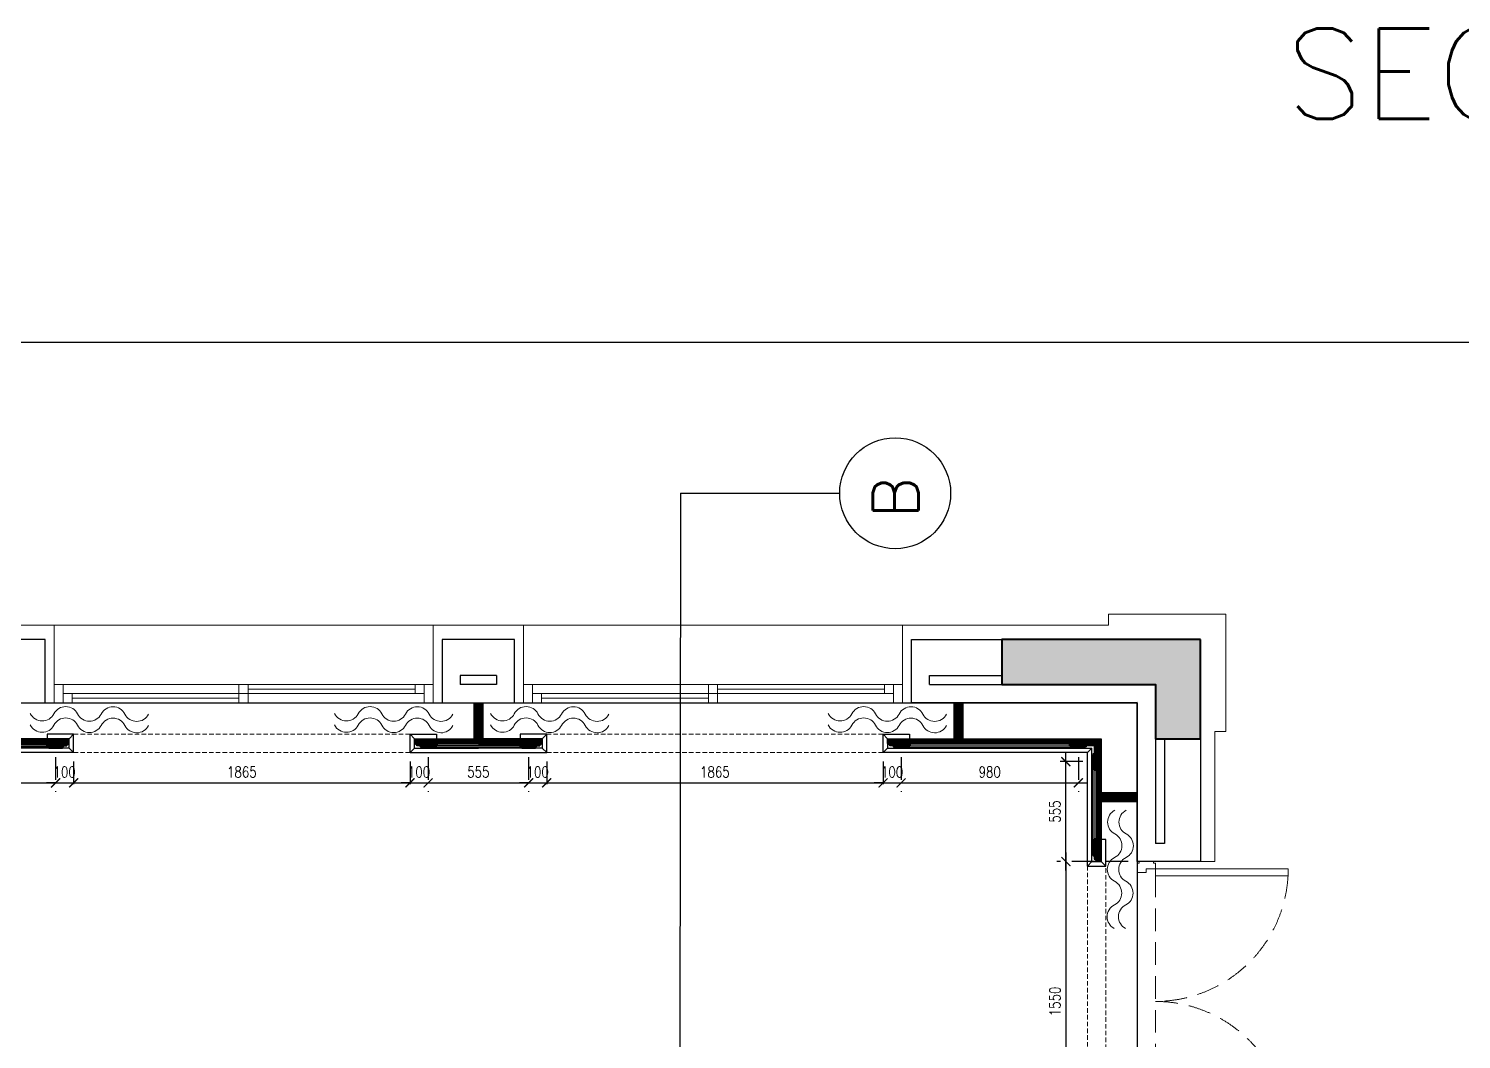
# Model space of a CAD drawing. Header units: inches. Extents: x -12478 to 399182, y -16583 to 525552.
# Drawn here: x 53648 to 61584, y 10480 to 16078 of the extents above; entities that cross this region are included whole.
import ezdxf

# ---------------------------------------------------------------- set-up
doc = ezdxf.new("R2010")
doc.units = ezdxf.units.IN
doc.header["$LTSCALE"] = 1000
doc.header["$MEASUREMENT"] = 0
for name, pattern in [('ACAD_ISO04W100', [30, 24, -3, 0, -3]), ('HIDDEN', [0.375, 0.25, -0.125]), ('HIDDEN2', [0.1875, 0.125, -0.0625])]:
    doc.linetypes.add(name, pattern=pattern)
for name, color, linetype in [('8', 8, 'Continuous'), ('A-DIM', 9, 'Continuous'), ('A-TEXT', 7, 'Continuous'), ('A-WALL', 7, 'Continuous'), ('Layer1', 1, 'Continuous')]:
    doc.layers.add(name, color=color, linetype=linetype)
for name, color, linetype, lineweight in [('A-DOOR', 134, 'Continuous', 18), ('A-GLAZ', 134, 'Continuous', 18), ('A-WALL-TILE', 8, 'Continuous', 9), ('Sanitaire', 253, 'Continuous', 0), ('Wood treillis', 111, 'Continuous', 0), ('XREF-V2-GF_COLS$0$A-COLS', 5, 'Continuous', 40), ('XREF-V2-GF_COLS$0$A-COLS-PATT', 252, 'Continuous', 20)]:
    doc.layers.add(name, color=color, linetype=linetype, lineweight=lineweight)
doc.layers.add('Stone-GRG', color=7, linetype='Continuous', lineweight=0, true_color=0xfff2cc)
doc.styles.add('ROMANS', font='romans', dxfattribs={"height": 0.2})
doc.styles.add('STYL-CONCEPT', font='romans.shx')
doc.styles.add('ZZ-Dim All', font='romans.shx', dxfattribs={"width": 0.8})
doc.dimstyles.new('DIM-100', dxfattribs={"dimscale": 50, "dimtxt": 1.25, "dimasz": 1, "dimexe": 1, "dimexo": 1, "dimgap": 0.6, "dimtad": 1, "dimdec": 0, "dimrnd": 5, "dimdsep": 46, "dimtxsty": 'ZZ-Dim All', "dimblk1": 'ARCHTICK', "dimblk2": 'ARCHTICK', "dimsah": 1, "dimcen": 1, "dimdle": 1, "dimclrd": 256, "dimclre": 8, "dimclrt": 256, "dimazin": 2, "dimtfac": 1, "dimtdec": 0, "dimtix": 1, "dimtmove": 2, "dimatfit": 2, "dimfxl": 0.1, "dimtolj": 1, "dimtzin": 0, "dimlwd": -1, "dimlwe": -1, "dimarcsym": 0})
pattern_1 = [(45, (46791.7163, 0), (-1.76776695, 1.76776695), [])]

# ---------------------------------------------------------------- blocks, each defined once
blk = doc.blocks.new('DR - 1550')
at = {"color": 253, "linetype": 'HIDDEN2'}
for p, q in [((40, 100), (1510, 100)), ((60, 0), (1490, 0))]:
    blk.add_line(p, q, dxfattribs=at)
for points in [[(40, 100), (40, 835), (80, 835), (80, 100), (40, 100)], [(1510, 100), (1510, 835), (1470, 835), (1470, 100), (1510, 100)]]:
    blk.add_lwpolyline(points)
for points in [[(0, 90), (10, 90), (10, 100), (40, 100), (40, 50), (60, 50), (60, 0), (10, 0), (10, 10), (0, 10)], [(1550, 90), (1540, 90), (1540, 100), (1510, 100), (1510, 50), (1490, 50), (1490, 0), (1540, 0), (1540, 10), (1550, 10)]]:
    blk.add_lwpolyline(points, close=True)
at = {"linetype": 'HIDDEN2'}
for centre, start, end in [((37.8, 99.1), 0.07307, 86.55756), ((1512.2, 99.1), 93.44244, 179.92693)]:
    blk.add_arc(centre, 737.2, start, end, dxfattribs=at)
blk = doc.blocks.new('A$Cb2b8bae5')
at = {"layer": 'Sanitaire', "color": 1}
for centre, start, end in [((9.1, 589.8), 296.56054, 62.84035), ((72, 589.8), 296.56054, 62.84035), ((74.8, 458.4), 116.56054, 242.84035), ((137.7, 458.4), 116.56054, 242.84035), ((7.8, 327.7), 296.56054, 62.84035), ((70.7, 327.7), 296.56054, 62.84035), ((73.4, 196.4), 116.56054, 242.84035), ((136.3, 196.4), 116.56054, 242.84035), ((6.4, 65.7), 296.56054, 62.84035), ((69.3, 65.7), 296.56054, 62.84035)]:
    blk.add_arc(centre, 73.4, start, end, dxfattribs=at)
blk = doc.blocks.new('A$C8bfe83ef')
at = {"layer": 'Wood treillis', "color": 0}
for p, q in [((0, 136.6, 0), (0, 0, 0)), ((0, 0, 0), (136.6, 0, 0))]:
    blk.add_line(p, q, dxfattribs=at)
at = {"layer": 'Wood treillis', "color": 0, "lineweight": -2, "elevation": 0}
blk.add_lwpolyline([(0, 136.6), (29.2, 136.6), (29.2, 176.6), (39.2, 176.6), (39.2, 171.6, -0.414214), (46.7, 164.1), (51.7, 164.1), (51.7, 89.1), (46.7, 89.1, -0.414214), (39.2, 81.6), (39.2, 76.6), (39.2, 76.6), (39.2, 39.2), (76.6, 39.2), (76.6, 39.2), (81.6, 39.2, -0.414214), (89.1, 46.7), (89.1, 51.7), (164.1, 51.7), (164.1, 46.7, -0.414214), (171.6, 39.2), (176.6, 39.2), (176.6, 29.2), (136.6, 29.2), (136.6, 0)], format="xyb", dxfattribs=at)
blk = doc.blocks.new('_ARCHTICK')
at = {"color": 0, "linetype": 'ByBlock', "const_width": 0.15}
blk.add_lwpolyline([(-0.5, -0.5), (0.5, 0.5)], dxfattribs=at)
blk = doc.blocks.new('*D424')
at = {"layer": 'A-DIM', "transparency": 16777216}
blk.add_line((59393.5, 11514.6), (59393.5, 9864.4), dxfattribs=at)
at = {"layer": 'A-DIM', "color": 8, "linetype": 'HIDDEN2', "transparency": 16777216}
for p, q in [((59739.3, 11464.6), (59343.5, 11464.6)), ((59739.3, 9914.4), (59343.5, 9914.4))]:
    blk.add_line(p, q, dxfattribs=at)
at = {"layer": 'Defpoints', "color": 0, "transparency": 16777216}
for p in [(59789.3, 11464.6, 0), (59393.5, 9914.4), (59789.3, 9914.4, 0)]:
    blk.add_point(p, dxfattribs=at)
at = {"layer": 'A-DIM', "transparency": 16777216, "xscale": 50, "yscale": 50, "zscale": 50}
for p, rotation in [((59393.5, 11464.6), 90), ((59393.5, 9914.4), 270)]:
    blk.add_blockref('_ARCHTICK', p, dxfattribs=dict(at, rotation=rotation))
at = {"layer": 'A-DIM', "color": 3, "transparency": 16777216, "insert": (59333.5, 10689.5), "char_height": 60, "attachment_point": 5, "rotation": 90, "style": 'ZZ-Dim All'}
blk.add_mtext('\\A1;1550', dxfattribs=at)
blk = doc.blocks.new('*D428')
at = {"layer": 'A-DIM', "transparency": 16777216}
blk.add_line((59393.5, 11414.6), (59393.5, 12067.9), dxfattribs=at)
at = {"layer": 'A-DIM', "color": 8, "linetype": 'HIDDEN2', "transparency": 16777216}
for p, q in [((59487.6, 12017.9), (59343.5, 12017.9)), ((59739.3, 11464.6), (59343.5, 11464.6))]:
    blk.add_line(p, q, dxfattribs=at)
at = {"layer": 'Defpoints', "color": 0, "transparency": 16777216}
for p in [(59393.5, 12017.9), (59537.6, 12017.9, 0), (59789.3, 11464.6, 0)]:
    blk.add_point(p, dxfattribs=at)
at = {"layer": 'A-DIM', "transparency": 16777216, "xscale": 50, "yscale": 50, "zscale": 50}
for p, rotation in [((59393.5, 12017.9), 90), ((59393.5, 11464.6), 270)]:
    blk.add_blockref('_ARCHTICK', p, dxfattribs=dict(at, rotation=rotation))
at = {"layer": 'A-DIM', "color": 3, "transparency": 16777216, "insert": (59333.5, 11741.2), "char_height": 60, "attachment_point": 5, "rotation": 90, "style": 'ZZ-Dim All'}
blk.add_mtext('\\A1;555', dxfattribs=at)
blk = doc.blocks.new('*D449')
at = {"layer": 'A-DIM', "color": 8, "linetype": 'HIDDEN2', "transparency": 16777216}
for p, q in [((53240.2, 12042.7), (53240.2, 11850)), ((53797.2, 12042.7), (53797.2, 11850))]:
    blk.add_line(p, q, dxfattribs=at)
at = {"layer": 'A-DIM', "transparency": 16777216}
blk.add_line((53190.2, 11900), (53847.2, 11900), dxfattribs=at)
at = {"layer": 'Defpoints', "color": 0, "transparency": 16777216}
for p in [(53240.2, 12092.7), (53797.2, 12092.7, 0), (53797.2, 11900)]:
    blk.add_point(p, dxfattribs=at)
at = {"layer": 'A-DIM', "transparency": 16777216, "xscale": 50, "yscale": 50, "zscale": 50, "rotation": 180}
blk.add_blockref('_ARCHTICK', (53240.2, 11900), dxfattribs=at)
at = {"layer": 'A-DIM', "transparency": 16777216, "xscale": 50, "yscale": 50, "zscale": 50}
blk.add_blockref('_ARCHTICK', (53797.2, 11900), dxfattribs=at)
at = {"layer": 'A-DIM', "color": 3, "transparency": 16777216, "insert": (53518.7, 11960), "char_height": 60, "attachment_point": 5, "style": 'ZZ-Dim All'}
blk.add_mtext('\\A1;555', dxfattribs=at)
blk = doc.blocks.new('*D450')
at = {"layer": 'A-DIM', "color": 8, "linetype": 'HIDDEN2', "transparency": 16777216}
for p, q in [((53797.2, 12042.7), (53797.2, 11850)), ((53897.2, 12017.7), (53897.2, 11850))]:
    blk.add_line(p, q, dxfattribs=at)
at = {"layer": 'A-DIM', "transparency": 16777216}
for p, q in [((53797.2, 11900), (53747.2, 11900)), ((53797.2, 11900), (53897.2, 11900)), ((53897.2, 11900), (53947.2, 11900))]:
    blk.add_line(p, q, dxfattribs=at)
at = {"layer": 'Defpoints', "color": 0, "transparency": 16777216}
for p in [(53797.2, 12092.7, 0), (53897.2, 12067.7), (53897.2, 11900)]:
    blk.add_point(p, dxfattribs=at)
at = {"layer": 'A-DIM', "transparency": 16777216, "xscale": 50, "yscale": 50, "zscale": 50}
blk.add_blockref('_ARCHTICK', (53797.2, 11900), dxfattribs=at)
at = {"layer": 'A-DIM', "transparency": 16777216, "xscale": 50, "yscale": 50, "zscale": 50, "rotation": 180}
blk.add_blockref('_ARCHTICK', (53897.2, 11900), dxfattribs=at)
at = {"layer": 'A-DIM', "color": 3, "transparency": 16777216, "insert": (53847.2, 11960), "char_height": 60, "attachment_point": 5, "style": 'ZZ-Dim All'}
blk.add_mtext('\\A1;100', dxfattribs=at)
blk = doc.blocks.new('*D451')
at = {"layer": 'A-DIM', "color": 8, "linetype": 'HIDDEN2', "transparency": 16777216}
for p, q in [((53897.2, 12017.7), (53897.2, 11850)), ((55760.6, 12017.7), (55760.6, 11850))]:
    blk.add_line(p, q, dxfattribs=at)
at = {"layer": 'A-DIM', "transparency": 16777216}
blk.add_line((53847.2, 11900), (55810.6, 11900), dxfattribs=at)
at = {"layer": 'Defpoints', "color": 0, "transparency": 16777216}
for p in [(53897.2, 12067.7), (55760.6, 12067.7), (55760.6, 11900)]:
    blk.add_point(p, dxfattribs=at)
at = {"layer": 'A-DIM', "transparency": 16777216, "xscale": 50, "yscale": 50, "zscale": 50, "rotation": 180}
blk.add_blockref('_ARCHTICK', (53897.2, 11900), dxfattribs=at)
at = {"layer": 'A-DIM', "transparency": 16777216, "xscale": 50, "yscale": 50, "zscale": 50}
blk.add_blockref('_ARCHTICK', (55760.6, 11900), dxfattribs=at)
at = {"layer": 'A-DIM', "color": 3, "transparency": 16777216, "insert": (54828.9, 11960), "char_height": 60, "attachment_point": 5, "style": 'ZZ-Dim All'}
blk.add_mtext('\\A1;1865', dxfattribs=at)
blk = doc.blocks.new('*D452')
at = {"layer": 'A-DIM', "color": 8, "linetype": 'HIDDEN2', "transparency": 16777216}
for p, q in [((55760.6, 12017.7), (55760.6, 11850)), ((55860.6, 12042.7), (55860.6, 11850))]:
    blk.add_line(p, q, dxfattribs=at)
at = {"layer": 'A-DIM', "transparency": 16777216}
for p, q in [((55760.6, 11900), (55710.6, 11900)), ((55760.6, 11900), (55860.6, 11900)), ((55860.6, 11900), (55910.6, 11900))]:
    blk.add_line(p, q, dxfattribs=at)
at = {"layer": 'Defpoints', "color": 0, "transparency": 16777216}
for p in [(55760.6, 12067.7), (55860.6, 12092.7), (55860.6, 11900)]:
    blk.add_point(p, dxfattribs=at)
at = {"layer": 'A-DIM', "transparency": 16777216, "xscale": 50, "yscale": 50, "zscale": 50}
blk.add_blockref('_ARCHTICK', (55760.6, 11900), dxfattribs=at)
at = {"layer": 'A-DIM', "transparency": 16777216, "xscale": 50, "yscale": 50, "zscale": 50, "rotation": 180}
blk.add_blockref('_ARCHTICK', (55860.6, 11900), dxfattribs=at)
at = {"layer": 'A-DIM', "color": 3, "transparency": 16777216, "insert": (55810.6, 11960), "char_height": 60, "attachment_point": 5, "style": 'ZZ-Dim All'}
blk.add_mtext('\\A1;100', dxfattribs=at)
blk = doc.blocks.new('*D453')
at = {"layer": 'A-DIM', "color": 8, "linetype": 'HIDDEN2', "transparency": 16777216}
for p, q in [((55860.6, 12042.7), (55860.6, 11850)), ((56417.6, 12042.7), (56417.6, 11850))]:
    blk.add_line(p, q, dxfattribs=at)
at = {"layer": 'A-DIM', "transparency": 16777216}
blk.add_line((55810.6, 11900), (56467.6, 11900), dxfattribs=at)
at = {"layer": 'Defpoints', "color": 0, "transparency": 16777216}
for p in [(55860.6, 12092.7), (56417.6, 12092.7, 0), (56417.6, 11900)]:
    blk.add_point(p, dxfattribs=at)
at = {"layer": 'A-DIM', "transparency": 16777216, "xscale": 50, "yscale": 50, "zscale": 50, "rotation": 180}
blk.add_blockref('_ARCHTICK', (55860.6, 11900), dxfattribs=at)
at = {"layer": 'A-DIM', "transparency": 16777216, "xscale": 50, "yscale": 50, "zscale": 50}
blk.add_blockref('_ARCHTICK', (56417.6, 11900), dxfattribs=at)
at = {"layer": 'A-DIM', "color": 3, "transparency": 16777216, "insert": (56139.1, 11960), "char_height": 60, "attachment_point": 5, "style": 'ZZ-Dim All'}
blk.add_mtext('\\A1;555', dxfattribs=at)
blk = doc.blocks.new('*D454')
at = {"layer": 'A-DIM', "color": 8, "linetype": 'HIDDEN2', "transparency": 16777216}
for p, q in [((56417.6, 12042.7), (56417.6, 11850)), ((56517.6, 12017.7), (56517.6, 11850))]:
    blk.add_line(p, q, dxfattribs=at)
at = {"layer": 'A-DIM', "transparency": 16777216}
for p, q in [((56417.6, 11900), (56367.6, 11900)), ((56417.6, 11900), (56517.6, 11900)), ((56517.6, 11900), (56567.6, 11900))]:
    blk.add_line(p, q, dxfattribs=at)
at = {"layer": 'Defpoints', "color": 0, "transparency": 16777216}
for p in [(56417.6, 12092.7, 0), (56517.6, 12067.7), (56517.6, 11900)]:
    blk.add_point(p, dxfattribs=at)
at = {"layer": 'A-DIM', "transparency": 16777216, "xscale": 50, "yscale": 50, "zscale": 50}
blk.add_blockref('_ARCHTICK', (56417.6, 11900), dxfattribs=at)
at = {"layer": 'A-DIM', "transparency": 16777216, "xscale": 50, "yscale": 50, "zscale": 50, "rotation": 180}
blk.add_blockref('_ARCHTICK', (56517.6, 11900), dxfattribs=at)
at = {"layer": 'A-DIM', "color": 3, "transparency": 16777216, "insert": (56467.6, 11960), "char_height": 60, "attachment_point": 5, "style": 'ZZ-Dim All'}
blk.add_mtext('\\A1;100', dxfattribs=at)
blk = doc.blocks.new('*D455')
at = {"layer": 'A-DIM', "color": 8, "linetype": 'HIDDEN2', "transparency": 16777216}
for p, q in [((56517.6, 12017.7), (56517.6, 11850)), ((58380.9, 12017.7), (58380.9, 11850))]:
    blk.add_line(p, q, dxfattribs=at)
at = {"layer": 'A-DIM', "transparency": 16777216}
blk.add_line((56467.6, 11900), (58430.9, 11900), dxfattribs=at)
at = {"layer": 'Defpoints', "color": 0, "transparency": 16777216}
for p in [(56517.6, 12067.7), (58380.9, 12067.7), (58380.9, 11900)]:
    blk.add_point(p, dxfattribs=at)
at = {"layer": 'A-DIM', "transparency": 16777216, "xscale": 50, "yscale": 50, "zscale": 50, "rotation": 180}
blk.add_blockref('_ARCHTICK', (56517.6, 11900), dxfattribs=at)
at = {"layer": 'A-DIM', "transparency": 16777216, "xscale": 50, "yscale": 50, "zscale": 50}
blk.add_blockref('_ARCHTICK', (58380.9, 11900), dxfattribs=at)
at = {"layer": 'A-DIM', "color": 3, "transparency": 16777216, "insert": (57449.3, 11960), "char_height": 60, "attachment_point": 5, "style": 'ZZ-Dim All'}
blk.add_mtext('\\A1;1865', dxfattribs=at)
blk = doc.blocks.new('*D456')
at = {"layer": 'A-DIM', "color": 8, "linetype": 'HIDDEN2', "transparency": 16777216}
for p, q in [((58380.9, 12017.7), (58380.9, 11850)), ((58480.9, 12042.7), (58480.9, 11850))]:
    blk.add_line(p, q, dxfattribs=at)
at = {"layer": 'A-DIM', "transparency": 16777216}
for p, q in [((58380.9, 11900), (58330.9, 11900)), ((58380.9, 11900), (58480.9, 11900)), ((58480.9, 11900), (58530.9, 11900))]:
    blk.add_line(p, q, dxfattribs=at)
at = {"layer": 'Defpoints', "color": 0, "transparency": 16777216}
for p in [(58380.9, 12067.7), (58480.9, 12092.7), (58480.9, 11900)]:
    blk.add_point(p, dxfattribs=at)
at = {"layer": 'A-DIM', "transparency": 16777216, "xscale": 50, "yscale": 50, "zscale": 50}
blk.add_blockref('_ARCHTICK', (58380.9, 11900), dxfattribs=at)
at = {"layer": 'A-DIM', "transparency": 16777216, "xscale": 50, "yscale": 50, "zscale": 50, "rotation": 180}
blk.add_blockref('_ARCHTICK', (58480.9, 11900), dxfattribs=at)
at = {"layer": 'A-DIM', "color": 3, "transparency": 16777216, "insert": (58430.9, 11960), "char_height": 60, "attachment_point": 5, "style": 'ZZ-Dim All'}
blk.add_mtext('\\A1;100', dxfattribs=at)
blk = doc.blocks.new('*D457')
at = {"layer": 'A-DIM', "color": 8, "linetype": 'HIDDEN2', "transparency": 16777216}
for p, q in [((58480.9, 12042.7), (58480.9, 11850)), ((59462.7, 12042.7), (59462.7, 11850))]:
    blk.add_line(p, q, dxfattribs=at)
at = {"layer": 'A-DIM', "transparency": 16777216}
blk.add_line((58430.9, 11900), (59512.7, 11900), dxfattribs=at)
at = {"layer": 'Defpoints', "color": 0, "transparency": 16777216}
for p in [(58480.9, 12092.7), (59462.7, 12092.7), (59462.7, 11900)]:
    blk.add_point(p, dxfattribs=at)
at = {"layer": 'A-DIM', "transparency": 16777216, "xscale": 50, "yscale": 50, "zscale": 50, "rotation": 180}
blk.add_blockref('_ARCHTICK', (58480.9, 11900), dxfattribs=at)
at = {"layer": 'A-DIM', "transparency": 16777216, "xscale": 50, "yscale": 50, "zscale": 50}
blk.add_blockref('_ARCHTICK', (59462.7, 11900), dxfattribs=at)
at = {"layer": 'A-DIM', "color": 3, "transparency": 16777216, "insert": (58971.8, 11960), "char_height": 60, "attachment_point": 5, "style": 'ZZ-Dim All'}
blk.add_mtext('\\A1;980', dxfattribs=at)

msp = doc.modelspace()

# ---------------------------------------------------------------- hatches: boundary and pattern name
at = {"layer": 'Stone-GRG'}
h = msp.add_hatch(dxfattribs=at)
h.set_pattern_fill('ANSI31', color=253, scale=20)
h.set_pattern_definition(pattern_1)
h.paths.add_polyline_path([(56164.9, 12344.5), (56113.2, 12344.5), (56113.2, 12144.5), (56139.1, 12144.5), (56164.9, 12144.5)])
h = msp.add_hatch(dxfattribs=at)
h.set_pattern_fill('ANSI31', color=253, scale=20)
h.set_pattern_definition(pattern_1)
h.paths.add_polyline_path([(58824.9, 12344.5), (58773.1, 12344.5), (58773.1, 12144.5), (58824.9, 12144.5)])
at = {"layer": 'Stone-GRG', "lineweight": 0}
h = msp.add_hatch(dxfattribs=at)
h.set_pattern_fill('ANSI31', color=253, scale=20)
h.set_pattern_definition(pattern_1)
h.paths.add_polyline_path([(53246.4, 12144.5), (53165.2, 12144.5), (53165.2, 12117.7), (53170.2, 12117.7, 0.414214), (53177.7, 12110.2), (53177.7, 12105.2), (53190.2, 12105.2), (53195.2, 12105.2, 0.414214), (53202.7, 12097.7), (53202.7, 12092.7), (53277.7, 12092.7), (53277.7, 12097.7), (53277.9, 12097.7, 0.40785), (53285.2, 12105.2), (53290.2, 12105.2), (53290.2, 12115.2), (53246.4, 12115.2)])
h.paths.add_polyline_path([(53791, 12144.5), (53518.7, 12144.5), (53246.4, 12144.5), (53246.4, 12115.2), (53290.2, 12115.2), (53518.7, 12115.2), (53791, 12115.2)])
h.paths.add_polyline_path([(53867.2, 12117.7), (53872.2, 12117.7), (53872.2, 12144.5), (53791, 12144.5), (53791, 12115.2), (53747.2, 12115.2), (53747.2, 12105.2), (53752.2, 12105.2, 0.414214), (53759.7, 12097.7), (53759.7, 12092.7), (53834.7, 12092.7), (53834.7, 12097.7, 0.414214), (53842.2, 12105.2), (53847.2, 12105.2), (53859.7, 12105.2), (53859.7, 12110.2, 0.414214)])
h = msp.add_hatch(dxfattribs=at)
h.set_pattern_fill('ANSI31', color=253, scale=20)
h.set_pattern_definition([(45, (46771.376, -2e-12), (-1.76776695, 1.76776695), [])])
h.paths.add_polyline_path([(56411.4, 12144.5), (56492.6, 12144.5), (56492.6, 12117.7), (56487.6, 12117.7, -0.414214), (56480.1, 12110.2), (56480.1, 12105.2), (56467.6, 12105.2), (56462.6, 12105.2, -0.414214), (56455.1, 12097.7), (56455.1, 12092.7), (56380.1, 12092.7), (56380.1, 12097.7), (56379.9, 12097.7, -0.40785), (56372.6, 12105.2), (56367.6, 12105.2), (56367.6, 12115.2), (56411.4, 12115.2)])
h.paths.add_polyline_path([(55866.8, 12144.5), (56139.1, 12144.5), (56411.4, 12144.5), (56411.4, 12115.2), (56367.6, 12115.2), (56139.1, 12115.2), (55866.8, 12115.2)])
h.paths.add_polyline_path([(55790.6, 12117.7), (55785.6, 12117.7), (55785.6, 12144.5), (55866.8, 12144.5), (55866.8, 12115.2), (55910.6, 12115.2), (55910.6, 12105.2), (55905.6, 12105.2, -0.414214), (55898.1, 12097.7), (55898.1, 12092.7), (55823.1, 12092.7), (55823.1, 12097.7, -0.414214), (55815.6, 12105.2), (55810.6, 12105.2), (55798.1, 12105.2), (55798.1, 12110.2, -0.414214)])
at = {"layer": 'Stone-GRG'}
h = msp.add_hatch(dxfattribs=at)
h.set_pattern_fill('ANSI31', color=253, scale=20)
h.set_pattern_definition(pattern_1)
h.paths.add_polyline_path([(59560.1, 11589.7), (59550.1, 11589.7), (59550.1, 11584.7), (59550.1, 11584.6), (59550.1, 11584.7, 0.412859), (59542.6, 11577.2), (59542.6, 11577.1), (59542.6, 11577.2), (59537.6, 11577.2), (59537.6, 11502.2), (59542.6, 11502.2, 0.414214), (59550.1, 11494.7), (59550.1, 11489.7), (59550.1, 11477.2), (59555.1, 11477.2, 0.414214), (59562.6, 11469.7), (59562.6, 11464.7), (59589.3, 11464.7), (59589.3, 11546), (59560.1, 11546)])
h.paths.add_polyline_path([(59589.3, 12007.9), (59560.1, 12007.9), (59560.1, 11546), (59589.3, 11546)])
h.paths.add_polyline_path([(59589.3, 12144.5), (59452.7, 12144.5), (59452.7, 12115.2), (59412.7, 12115.2), (59412.7, 12105.2), (59417.7, 12105.2, 0.414214), (59425.2, 12097.7), (59425.2, 12092.7), (59500.2, 12092.7), (59500.2, 12097.7, 0.414214), (59507.7, 12105.2), (59512.7, 12105.2), (59550.1, 12105.2), (59550.1, 12067.9), (59550.1, 12062.9, 0.414214), (59542.6, 12055.4), (59537.6, 12055.4), (59537.6, 11980.4), (59542.6, 11980.4), (59542.6, 11980.3, 0.408079), (59550.1, 11972.9), (59550.1, 11967.9), (59560.1, 11967.9), (59560.1, 12007.9), (59589.3, 12007.9)])
h.paths.add_polyline_path([(59452.7, 12144.5), (58487.2, 12144.5), (58487.2, 12115.2), (58530.9, 12115.2), (59452.7, 12115.2)])
h.paths.add_polyline_path([(58530.9, 12115.2), (58487.2, 12115.2), (58487.2, 12144.5), (58405.9, 12144.5), (58405.9, 12117.7), (58410.9, 12117.7, 0.414214), (58418.4, 12110.2), (58418.4, 12105.2), (58430.9, 12105.2), (58435.9, 12105.2, 0.414214), (58443.4, 12097.7), (58443.4, 12092.7), (58518.4, 12092.7), (58518.4, 12097.7, 0.414214), (58525.9, 12105.2), (58530.9, 12105.2)])
h = msp.add_hatch(dxfattribs=at)
h.set_pattern_fill('ANSI31', color=253, scale=20)
h.set_pattern_definition(pattern_1)
h.paths.add_polyline_path([(59789.3, 11846.5), (59589.3, 11846.5), (59589.3, 11794.7), (59789.3, 11794.7)])
at = {"layer": 'XREF-V2-GF_COLS$0$A-COLS-PATT'}
msp.add_hatch(color=256, dxfattribs=at).paths.add_polyline_path([(60139.3, 12694.6), (59039.3, 12694.6), (59039.3, 12444.6), (59889.3, 12444.6), (59889.3, 12144.6), (60139.3, 12144.6)])

# ---------------------------------------------------------------- linework, layer by layer
at = {"layer": '8'}
for p, q in [((53872.2, 12144.5, 0), (53897.2, 12169.5, 0)), ((53872.2, 12092.7, 0), (53872.2, 12144.5, 0)), ((55785.6, 12144.5, 0), (55760.6, 12169.5, 0)), ((55785.6, 12092.7, 0), (55785.6, 12144.5, 0)), ((56492.6, 12144.5, 0), (56517.6, 12169.5, 0)), ((56492.6, 12144.5, 0), (56492.6, 12092.7, 0)), ((58405.9, 12144.5, 0), (58380.9, 12169.5, 0)), ((58405.9, 12144.5, 0), (58405.9, 12092.7, 0)), ((53872.2, 12092.7, 0), (53518.7, 12092.7, 0)), ((53872.2, 12092.7, 0), (53897.2, 12067.7, 0)), ((55785.6, 12092.7, 0), (55760.6, 12067.7, 0)), ((55760.6, 12067.7, 0), (56517.6, 12067.7, 0)), ((55785.6, 12092.7, 0), (56139.1, 12092.7, 0)), ((56492.6, 12092.7, 0), (56139.1, 12092.7, 0)), ((56492.6, 12092.7, 0), (56517.6, 12067.7, 0)), ((58405.9, 12092.7, 0), (58380.9, 12067.7, 0)), ((59512.6, 12067.7, 0), (58380.9, 12067.7, 0)), ((58405.9, 12092.7, 0), (59537.6, 12092.7, 0)), ((59537.6, 12092.7, 0), (59512.6, 12067.7, 0)), ((59512.6, 11439.7, 0), (59512.6, 12067.7, 0)), ((59537.6, 11464.7, 0), (59537.6, 12092.7, 0)), ((59537.6, 11464.7, 0), (59512.6, 11439.7, 0)), ((59537.6, 11464.7, 0), (59589.3, 11464.7, 0)), ((59589.3, 11464.7, 0), (59614.3, 11439.7, 0))]:
    msp.add_line(p, q, dxfattribs=at)
at = {"layer": '8', "color": 1}
msp.add_lwpolyline([(46772.5, 14341.6), (65403.2, 14341.6), (65403.2, 2.5), (46772.5, 2.5)], close=True, dxfattribs=at)
at = {"layer": '8', "color": 1, "elevation": 0}
for points in [[(57289.4, 1649.5), (54414.4, 1649.6), (54414.4, 6349.5), (49889.3, 6349.5), (49889.3, 12344.5), (59789.3, 12344.5), (59789.3, 6349.5), (56414.3, 6349.5), (56414.3, 3040.9), (57289.4, 3040.9), (57289.4, 1649.5)], [(58405.9, 12144.5), (59589.3, 12144.5), (59589.3, 11464.7)]]:
    msp.add_lwpolyline(points, dxfattribs=at)
at = {"layer": '8', "elevation": 0}
for points in [[(53897.2, 12169.5), (53749.9, 12169.5)], [(53749.9, 12169.5), (53749.9, 12144.5)], [(53897.2, 12067.7), (53897.2, 12169.5)], [(55760.6, 12067.7), (55760.6, 12169.5)], [(55760.6, 12169.5), (55907.9, 12169.5)], [(55907.9, 12169.5), (55907.9, 12144.5)], [(56517.6, 12169.5), (56370.3, 12169.5)], [(56370.3, 12169.5), (56370.3, 12144.5)], [(56517.6, 12067.7), (56517.6, 12169.5)], [(58380.9, 12067.7), (58380.9, 12169.5)], [(58380.9, 12169.5), (58528.2, 12169.5)], [(58528.2, 12169.5), (58528.2, 12144.5)], [(58773.1, 12169.5), (58773.1, 12144.5)], [(53897.2, 12067.7), (53518.7, 12067.7)], [(59614.3, 11587), (59589.3, 11587)], [(59614.3, 11439.7), (59614.3, 11587)], [(59512.6, 11439.7), (59614.3, 11439.7)]]:
    msp.add_lwpolyline(points, dxfattribs=at)
at = {"layer": 'A-GLAZ'}
for p, q in [((53789.1, 12444.5, 0), (55889.1, 12444.5, 0)), ((53789.1, 12444.5, 0), (55889.1, 12444.5, 0)), ((53839.1, 12344.5, 0), (53839.1, 12444.5, 0)), ((53839.1, 12344.5, 0), (53839.1, 12444.5, 0)), ((53839.1, 12394.5, 0), (55839.1, 12394.5, 0)), ((53839.1, 12394.5, 0), (55839.1, 12394.5, 0)), ((53889.1, 12344.5, 0), (53889.1, 12394.5, 0)), ((53889.1, 12344.5, 0), (53889.1, 12394.5, 0)), ((54813.1, 12344.5, 0), (54813.1, 12444.5, 0)), ((54813.1, 12344.5, 0), (54813.1, 12444.5, 0)), ((54863.1, 12344.5, 0), (54863.1, 12444.5, 0)), ((54863.1, 12344.5, 0), (54863.1, 12444.5, 0)), ((55789.1, 12419.5, 0), (54863.1, 12419.5, 0)), ((55789.1, 12419.5, 0), (54863.1, 12419.5, 0)), ((55789.1, 12394.5, 0), (55789.1, 12444.5, 0)), ((55789.1, 12394.5, 0), (55789.1, 12444.5, 0)), ((55839.1, 12344.5, 0), (55839.1, 12444.5, 0)), ((55839.1, 12344.5, 0), (55839.1, 12444.5, 0)), ((56389.1, 12444.5, 0), (58489.1, 12444.5, 0)), ((56389.1, 12444.5, 0), (58489.1, 12444.5, 0)), ((56439.1, 12344.5, 0), (56439.1, 12444.5, 0)), ((56439.1, 12344.5, 0), (56439.1, 12444.5, 0)), ((56439.1, 12394.5, 0), (58439.1, 12394.5, 0)), ((56439.1, 12394.5, 0), (58439.1, 12394.5, 0)), ((56489.1, 12344.5, 0), (56489.1, 12394.5, 0)), ((56489.1, 12344.5, 0), (56489.1, 12394.5, 0)), ((57413.1, 12344.5, 0), (57413.1, 12444.5, 0)), ((57413.1, 12344.5, 0), (57413.1, 12444.5, 0)), ((57463.1, 12344.5, 0), (57463.1, 12444.5, 0)), ((57463.1, 12344.5, 0), (57463.1, 12444.5, 0)), ((58389.1, 12419.5, 0), (57463.1, 12419.5, 0)), ((58389.1, 12419.5, 0), (57463.1, 12419.5, 0)), ((58389.1, 12394.5, 0), (58389.1, 12444.5, 0)), ((58389.1, 12394.5, 0), (58389.1, 12444.5, 0)), ((58439.1, 12344.5, 0), (58439.1, 12444.5, 0)), ((58439.1, 12344.5, 0), (58439.1, 12444.5, 0)), ((53789.1, 12344.5, 0), (55889.1, 12344.5, 0)), ((53789.1, 12344.5, 0), (55889.1, 12344.5, 0)), ((53889.1, 12369.5, 0), (54813.1, 12369.5, 0)), ((53889.1, 12369.5, 0), (54813.1, 12369.5, 0)), ((56389.1, 12344.5, 0), (58489.1, 12344.5, 0)), ((56389.1, 12344.5, 0), (58489.1, 12344.5, 0)), ((56489.1, 12369.5, 0), (57413.1, 12369.5, 0)), ((56489.1, 12369.5, 0), (57413.1, 12369.5, 0))]:
    msp.add_line(p, q, dxfattribs=at)
at = {"layer": 'A-WALL', "color": 1}
for p, q in [((56039.1, 12494.5, 0), (56039.1, 12444.5, 0)), ((56239.1, 12494.5, 0), (56039.1, 12494.5, 0)), ((56239.1, 12494.5, 0), (56239.1, 12444.5, 0)), ((58639.1, 12494.6, 0), (59039.3, 12494.6, 0)), ((58639.1, 12444.6, 0), (58639.1, 12494.6, 0)), ((56239.1, 12444.5, 0), (56039.1, 12444.5, 0)), ((58639.1, 12444.6, 0), (59039.3, 12444.6, 0)), ((59889.3, 12144.6, 0), (59889.3, 11564.6, 0)), ((59939.3, 12144.6, 0), (59939.3, 11564.6, 0)), ((59939.3, 11564.6, 0), (59889.3, 11564.6, 0))]:
    msp.add_line(p, q, dxfattribs=at)
at = {"layer": 'A-WALL', "elevation": 0}
for points in [[(53339.1, 12344.5), (53739.1, 12344.5), (53739.1, 12694.5), (53339.1, 12694.5)], [(55939.1, 12344.5), (56339.1, 12344.5), (56339.1, 12694.5), (55939.1, 12694.5)], [(59789.3, 12344.6), (58539.1, 12344.5), (58539.1, 12694.5), (60139.3, 12694.6), (60139.3, 11464.6), (59789.3, 11464.6)]]:
    msp.add_lwpolyline(points, close=True, dxfattribs=at)
at = {"layer": 'A-WALL-TILE'}
for p, q in [((53789.1, 12344.5, 0), (53789.1, 12774.5, 0)), ((55889.1, 12344.5, 0), (55889.1, 12774.5, 0)), ((56389.1, 12344.5, 0), (56389.1, 12774.5, 0)), ((58489.1, 12344.6, 0), (58489.1, 12774.5, 0)), ((53789.1, 12344.5, 0), (53739.1, 12344.5, 0)), ((55889.1, 12344.5, 0), (55939.1, 12344.5, 0)), ((56389.1, 12344.5, 0), (56339.1, 12344.5, 0)), ((58489.1, 12344.5, 0), (58539.1, 12344.5, 0)), ((58489.1, 12344.5, 0), (58539.1, 12344.5, 0))]:
    msp.add_line(p, q, dxfattribs=at)
at = {"layer": 'A-WALL-TILE', "elevation": 0}
msp.add_lwpolyline([(60139.3, 11464.6), (60219.3, 11464.6), (60219.3, 12184.6), (60279.3, 12184.6), (60279.3, 12834.6), (59629.3, 12834.6), (59629.3, 12774.6), (50049.3, 12774.5), (50049.3, 12834.5), (49399.3, 12834.5), (49399.3, 12184.5), (49459.3, 12184.5), (49459.3, 8842), (49889.3, 8842), (49889.3, 8892)], dxfattribs=at)
at = {"layer": 'Layer1', "linetype": 'ACAD_ISO04W100', "ltscale": 10}
for q in [(57251.2, 5214.6, 0), (58140.8, 13504.4, 0)]:
    msp.add_line((57258.8, 13504.4, 0), q, dxfattribs=at)
at = {"layer": 'Layer1'}
msp.add_circle((58448.1, 13504.4, 0), 307.3, dxfattribs=at)
at = {"layer": 'Sanitaire', "color": 1}
for p, q in [((56113.2, 12144.5, 0), (56113.2, 12344.6, 0)), ((56164.9, 12144.5, 0), (56164.9, 12344.6, 0)), ((58773.1, 12144.5, 0), (58773.1, 12344.5, 0)), ((58824.9, 12144.5, 0), (58824.9, 12344.5, 0)), ((59589.3, 11846.5, 0), (59789.3, 11846.5, 0)), ((59589.3, 11794.7, 0), (59789.3, 11794.7, 0))]:
    msp.add_line(p, q, dxfattribs=at)
at = {"layer": 'Sanitaire', "linetype": 'HIDDEN', "ltscale": 0.1}
for p, q in [((55760.6, 12169.5, 0), (53897.2, 12169.5, 0)), ((56517.6, 12169.5, 0), (58380.9, 12169.5, 0)), ((53897.2, 12067.7, 0), (55760.6, 12067.7, 0)), ((58380.9, 12067.7, 0), (56517.6, 12067.7, 0)), ((59512.6, 11439.7, 0), (59512.6, 9939.4, 0)), ((59614.3, 9939.4, 0), (59614.3, 11439.7, 0))]:
    msp.add_line(p, q, dxfattribs=at)
at = {"layer": 'Wood treillis', "color": 0, "lineweight": -2}
for p, q in [((53759.7, 12097.7, 0), (53277.9, 12097.7, 0)), ((53290.2, 12105.2, 0), (53752.2, 12105.2, 0)), ((55898.1, 12097.7, 0), (56379.9, 12097.7, 0)), ((56367.6, 12105.2, 0), (55905.6, 12105.2, 0))]:
    msp.add_line(p, q, dxfattribs=at)
at = {"layer": 'Wood treillis', "color": 0}
for p, q in [((59425.2, 12097.7, 0), (58518.4, 12097.7, 0)), ((58525.9, 12105.2, 0), (59417.7, 12105.2, 0)), ((59542.6, 11577.1, 0), (59542.6, 11980.4, 0)), ((59550.1, 11584.6, 0), (59550.1, 11972.9, 0))]:
    msp.add_line(p, q, dxfattribs=at)
at = {"layer": 'Wood treillis', "color": 0, "lineweight": -2, "elevation": 0}
for points in [[(53518.7, 12115.2), (53791, 12115.2), (53791, 12144.5), (53518.7, 12144.5)], [(56139.1, 12115.2), (55866.8, 12115.2), (55866.8, 12144.5), (56139.1, 12144.5)], [(56139.1, 12115.2), (56411.4, 12115.2), (56411.4, 12144.5), (56139.1, 12144.5)]]:
    msp.add_lwpolyline(points, dxfattribs=at)
for points in [[(53791, 12144.5), (53791, 12115.2), (53747.2, 12115.2), (53747.2, 12105.2), (53752.2, 12105.2, 0.414214), (53759.7, 12097.7), (53759.7, 12092.7), (53834.7, 12092.7), (53834.7, 12097.7, 0.414214), (53842.2, 12105.2), (53847.2, 12105.2), (53847.2, 12105.2), (53859.7, 12105.2), (53859.7, 12110.2, 0.414214), (53867.2, 12117.7), (53872.2, 12117.7), (53872.2, 12144.5)], [(55866.8, 12144.5), (55866.8, 12115.2), (55910.6, 12115.2), (55910.6, 12105.2), (55905.6, 12105.2, -0.414214), (55898.1, 12097.7), (55898.1, 12092.7), (55823.1, 12092.7), (55823.1, 12097.7, -0.414214), (55815.6, 12105.2), (55810.6, 12105.2), (55810.6, 12105.2), (55798.1, 12105.2), (55798.1, 12110.2, -0.414214), (55790.6, 12117.7), (55785.6, 12117.7), (55785.6, 12144.5)], [(56411.4, 12144.5), (56411.4, 12115.2), (56367.6, 12115.2), (56367.6, 12105.2), (56372.6, 12105.2, 0.414214), (56380.1, 12097.7), (56380.1, 12092.7), (56455.1, 12092.7), (56455.1, 12097.7, 0.414214), (56462.6, 12105.2), (56467.6, 12105.2), (56467.6, 12105.2), (56480.1, 12105.2), (56480.1, 12110.2, 0.414214), (56487.6, 12117.7), (56492.6, 12117.7), (56492.6, 12144.5)], [(58487.2, 12144.5), (58487.2, 12115.2), (58530.9, 12115.2), (58530.9, 12105.2), (58525.9, 12105.2, -0.414214), (58518.4, 12097.7), (58518.4, 12092.7), (58443.4, 12092.7), (58443.4, 12097.7, -0.414214), (58435.9, 12105.2), (58430.9, 12105.2), (58430.9, 12105.2), (58418.4, 12105.2), (58418.4, 12110.2, -0.414214), (58410.9, 12117.7), (58405.9, 12117.7), (58405.9, 12144.5)], [(59589.3, 11546), (59560.1, 11546), (59560.1, 11589.7), (59550.1, 11589.7), (59550.1, 11584.7, 0.414214), (59542.6, 11577.2), (59537.6, 11577.2), (59537.6, 11502.2), (59542.6, 11502.2, 0.414214), (59550.1, 11494.7), (59550.1, 11489.7), (59550.1, 11489.7), (59550.1, 11477.2), (59555.1, 11477.2, 0.414214), (59562.6, 11469.7), (59562.6, 11464.7), (59589.3, 11464.7)]]:
    msp.add_lwpolyline(points, format="xyb", close=True, dxfattribs=at)
at = {"layer": 'Wood treillis', "color": 0, "elevation": 0}
for points in [[(58487.2, 12144.5), (59452.7, 12144.5), (59452.7, 12115.2), (58487.2, 12115.2)], [(59589.3, 11546), (59560.1, 11546), (59560.1, 12007.9), (59589.3, 12007.9)]]:
    msp.add_lwpolyline(points, close=True, dxfattribs=at)
at = {"layer": 'XREF-V2-GF_COLS$0$A-COLS', "elevation": 0}
msp.add_lwpolyline([(60139.3, 12694.6), (59039.3, 12694.6), (59039.3, 12444.6), (59889.3, 12444.6), (59889.3, 12144.6), (60139.3, 12144.6)], close=True, dxfattribs=at)
msp.add_lwpolyline([(60139.3, 12694.6), (59039.3, 12694.6), (59039.3, 12444.6), (59889.3, 12444.6), (59889.3, 12144.6), (60139.3, 12144.6)], close=True, dxfattribs=at)

# ---------------------------------------------------------------- block references
at = {"layer": 'A-DIM'}
for p, rotation in [((53656.9, 12323), 270), ((55342.6, 12323), 270), ((56207.2, 12323), 270), ((58077.2, 12323), 270), ((59767.4, 11748.5), 180)]:
    msp.add_blockref('A$Cb2b8bae5', p, dxfattribs=dict(at, rotation=rotation))
at = {"layer": 'A-DOOR', "xscale": -1, "rotation": 270.0004232829884}
msp.add_blockref('DR - 1550', (59789.3, 9914.6, 0), dxfattribs=at)
at = {"layer": 'Wood treillis', "color": 0, "rotation": 180}
msp.add_blockref('A$C8bfe83ef', (59589.3, 12144.5), dxfattribs=at)

# ---------------------------------------------------------------- texts
at = {"layer": 'A-TEXT', "style": 'ROMANS'}
msp.add_text('SECTION D', height=500, dxfattribs=at).set_placement((60612.6, 15578, 0))
at = {"layer": 'Layer1', "insert": (58577.9, 13594, 0), "char_height": 253.9, "attachment_point": 9, "rotation": 90, "style": 'STYL-CONCEPT'}
msp.add_mtext_dynamic_manual_height_columns('B', width=200.816, gutter_width=150, heights=[0], dxfattribs=at)

# ---------------------------------------------------------------- dimensions: what is measured, and where the dimension line sits
at = {"layer": 'A-DIM'}
for base, p1, p2, picture, middle in [((53797.2, 11900), (53240.2, 12092.7), (53797.2, 12092.7, 0), '*D449', (53518.7, 11960)), ((53897.2, 11900), (53797.2, 12092.7, 0), (53897.2, 12067.7), '*D450', (53847.2, 11960)), ((55760.6, 11900), (53897.2, 12067.7), (55760.6, 12067.7), '*D451', (54828.9, 11960)), ((55860.6, 11900), (55760.6, 12067.7), (55860.6, 12092.7), '*D452', (55810.6, 11960)), ((56417.6, 11900), (55860.6, 12092.7), (56417.6, 12092.7, 0), '*D453', (56139.1, 11960)), ((56517.6, 11900), (56417.6, 12092.7, 0), (56517.6, 12067.7), '*D454', (56467.6, 11960)), ((58380.9, 11900), (56517.6, 12067.7), (58380.9, 12067.7), '*D455', (57449.3, 11960)), ((58480.9, 11900), (58380.9, 12067.7), (58480.9, 12092.7), '*D456', (58430.9, 11960)), ((59462.7, 11900), (58480.9, 12092.7), (59462.7, 12092.7), '*D457', (58971.8, 11960))]:
    dim = msp.add_linear_dim(base=base, p1=p1, p2=p2, dimstyle='DIM-100', override={"dimtxt": 1.2, "dimclrt": 3}, dxfattribs=at)
    dim.commit()
    dim.dimension.update_dxf_attribs({"geometry": picture, "text_midpoint": middle})
for base, p2, picture, middle in [((59393.5, 12017.9), (59537.6, 12017.9, 0), '*D428', (59333.5, 11741.2)), ((59393.5, 9914.4), (59789.3, 9914.4, 0), '*D424', (59333.5, 10689.5))]:
    dim = msp.add_linear_dim(base=base, p1=(59789.3, 11464.6, 0), p2=p2, angle=90, dimstyle='DIM-100', override={"dimtxt": 1.2, "dimclrt": 3}, dxfattribs=at)
    dim.commit()
    dim.dimension.update_dxf_attribs({"geometry": picture, "text_midpoint": middle})

doc.saveas('drawing.dxf')
